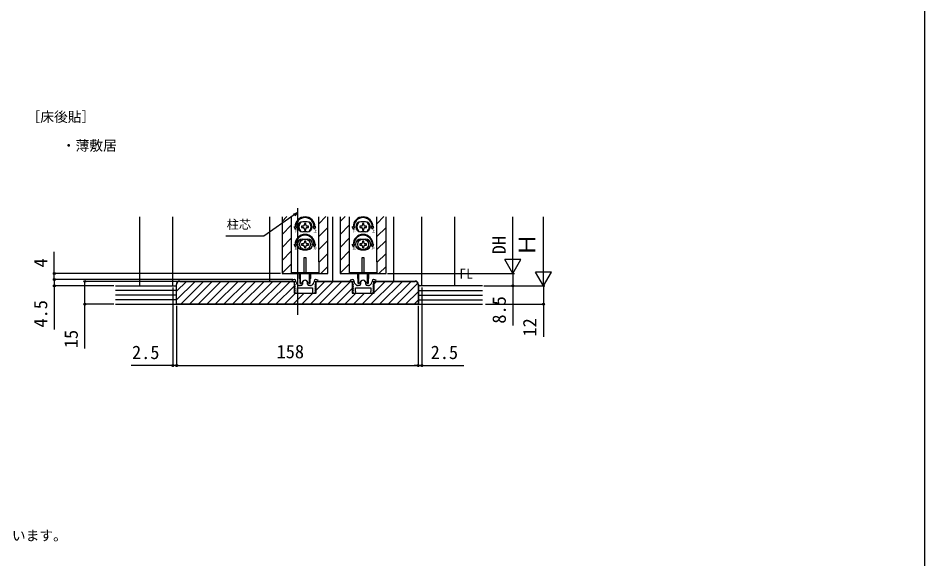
# Model space of a CAD drawing. Units: millimetres, scale not verified. Extents: x -525 to 525, y -783 to 779.
# Drawn here: x -68 to 525, y -11 to 343 of the extents above; entities that cross this region are included whole.
import ezdxf
from ezdxf.enums import TextEntityAlignment as Align

# ---------------------------------------------------------------- set-up
doc = ezdxf.new("R2010")
doc.units = ezdxf.units.MM
doc.header["$LTSCALE"] = 4
for name, color, linetype in [('0-2_USER1', 3, 'Continuous'), ('0-3_YKK_11', 7, 'Continuous'), ('0-5_YKK_12', 2, 'Continuous'), ('0-6_YKK_13', 4, 'Continuous'), ('0-8_YKK_D', 6, 'Continuous'), ('0-9_YKK_ZWAK', 7, 'Continuous'), ('0-A_YSS_K', 3, 'Continuous')]:
    doc.layers.add(name, color=color, linetype=linetype)
doc.styles.add('ＭＳ ゴシック', font='')
doc.styles.get('ＭＳ ゴシック').set_extended_font_data('MS Gothic')

msp = doc.modelspace()

# ---------------------------------------------------------------- linework, layer by layer
at = {"layer": '0-3_YKK_11'}
for p, q in [((113.463, 170.284), (113.463, 170.9)), ((114.965, 168.231), (113.719, 169.615)), ((116.663, 167.9), (115.708, 167.9)), ((117.663, 169.7), (117.663, 168.9)), ((121.063, 168.9), (121.063, 169.7)), ((123.017, 167.9), (122.063, 167.9)), ((125.006, 169.615), (123.761, 168.231)), ((125.263, 170.9), (125.263, 170.284)), ((151.463, 170.284), (151.463, 170.9)), ((152.965, 168.231), (151.719, 169.615)), ((154.663, 167.9), (153.708, 167.9)), ((155.663, 169.7), (155.663, 168.9)), ((159.063, 168.9), (159.063, 169.7)), ((161.017, 167.9), (160.063, 167.9)), ((163.006, 169.615), (161.761, 168.231)), ((163.263, 170.9), (163.263, 170.284)), ((193.363, 168.7), (193.363, 155.7)), ((193.563, 168.7), (193.563, 155.5))]:
    msp.add_line(p, q, dxfattribs=at)
for points in [[(42.163, 155.7), (42.163, 155.5), (35.163, 155.5), (35.163, 168.7)], [(193.363, 155.7), (35.363, 155.7), (35.363, 168.7)], [(37.363, 170.9), (111.745, 170.9), (112.363, 170.283), (112.363, 164), (112.363, 163.5), (112.163, 163.5)], [(37.363, 170.7), (111.663, 170.7), (112.163, 170.2), (112.163, 164), (112.163, 162.9), (126.563, 162.9), (126.563, 164), (126.563, 170.2), (127.063, 170.7), (149.663, 170.7), (150.163, 170.2), (150.163, 164), (150.163, 162.9), (164.563, 162.9), (164.563, 164), (164.563, 170.2), (165.063, 170.7), (191.363, 170.7)], [(112.463, 171.9), (112.363, 171.9), (110.83, 171.409), (110.91, 170.9), (112.363, 170.9), (112.363, 169.1), (112.974, 168.488), (112.813, 168.1), (112.451, 168.1), (112.337, 167.825), (112.974, 167.188), (112.813, 166.8), (112.451, 166.8), (112.337, 166.525), (112.974, 165.888), (112.813, 165.5), (112.451, 165.5), (112.337, 165.225), (112.974, 164.588), (112.813, 164.2), (112.451, 164.2), (112.337, 163.926), (113.363, 162.9), (114.363, 162.9), (114.55, 163.864), (114.363, 164.142), (114.363, 166.4)], [(114.363, 166.4), (124.363, 166.4), (124.363, 164.142), (124.175, 163.864), (124.363, 162.9), (125.363, 162.9), (126.388, 163.926), (126.275, 164.2), (125.912, 164.2), (125.751, 164.588), (126.388, 165.225), (126.275, 165.5), (125.912, 165.5), (125.751, 165.888), (126.388, 166.525), (126.275, 166.8), (125.912, 166.8), (125.751, 167.188), (126.388, 167.825), (126.275, 168.1), (125.912, 168.1), (125.751, 168.488), (126.363, 169.1), (126.363, 170.9), (127.816, 170.9), (127.895, 171.409), (126.363, 171.9), (126.263, 171.9)], [(126.563, 163.5), (126.363, 163.5), (126.363, 164), (126.363, 170.283), (126.98, 170.9), (149.745, 170.9), (150.363, 170.283), (150.363, 164), (150.363, 163.5), (150.163, 163.5)], [(150.463, 171.9), (150.363, 171.9), (148.83, 171.409), (148.91, 170.9), (150.363, 170.9), (150.363, 169.1), (150.974, 168.488), (150.813, 168.1), (150.451, 168.1), (150.337, 167.825), (150.974, 167.188), (150.813, 166.8), (150.451, 166.8), (150.337, 166.525), (150.974, 165.888), (150.813, 165.5), (150.451, 165.5), (150.337, 165.225), (150.974, 164.588), (150.813, 164.2), (150.451, 164.2), (150.337, 163.926), (151.363, 162.9), (152.363, 162.9), (152.55, 163.864), (152.363, 164.142), (152.363, 166.4)], [(152.363, 166.4), (162.363, 166.4), (162.363, 164.142), (162.175, 163.864), (162.363, 162.9), (163.363, 162.9), (164.388, 163.926), (164.275, 164.2), (163.912, 164.2), (163.751, 164.588), (164.388, 165.225), (164.275, 165.5), (163.912, 165.5), (163.751, 165.888), (164.388, 166.525), (164.275, 166.8), (163.912, 166.8), (163.751, 167.188), (164.388, 167.825), (164.275, 168.1), (163.912, 168.1), (163.751, 168.488), (164.363, 169.1), (164.363, 170.9), (165.816, 170.9), (165.895, 171.409), (164.363, 171.9), (164.263, 171.9)], [(164.563, 163.5), (164.363, 163.5), (164.363, 164), (164.363, 170.283), (164.98, 170.9), (191.363, 170.9)], [(193.563, 155.5), (186.563, 155.5), (186.563, 155.7)]]:
    msp.add_lwpolyline(points, dxfattribs=at)
for centre, radius, start, end in [((37.363, 168.7), 2.2, 89.99998, 180.00002), ((37.363, 168.7), 2, 90.00001, 179.99999), ((112.463, 170.9), 1, 0.00001, 89.99999), ((114.463, 170.284), 1, 180.00001, 221.98721), ((115.708, 168.9), 1, 221.98723, 270.00001), ((116.663, 168.9), 1, 270.00001, 359.99999), ((119.363, 169.7), 1.7, 359.99999, 180.00001), ((122.063, 168.9), 1, 180.00001, 269.99999), ((123.017, 168.9), 1, 269.99999, 318.01277), ((124.263, 170.284), 1, 318.01279, 359.99999), ((126.263, 170.9), 1, 90.00001, 179.99999), ((150.463, 170.9), 1, 0.00001, 89.99999), ((152.463, 170.284), 1, 180.00001, 221.98721), ((153.708, 168.9), 1, 221.98723, 270.00001), ((154.663, 168.9), 1, 270.00001, 359.99999), ((157.363, 169.7), 1.7, 359.99999, 180.00001), ((160.063, 168.9), 1, 180.00001, 269.99999), ((161.017, 168.9), 1, 269.99999, 318.01277), ((162.263, 170.284), 1, 318.01279, 359.99999), ((164.263, 170.9), 1, 90.00001, 179.99999), ((191.363, 168.7), 2.2, 0, 89.99998), ((191.363, 168.7), 2, 0.00001, 89.99999)]:
    msp.add_arc(centre, radius, start, end, dxfattribs=at)
at = {"layer": '0-5_YKK_12'}
for p, q in [((114.363, 218.7), (114.363, 148.889)), ((11.36, 167.697), (11.36, 212.866)), ((32.863, 167.697), (32.863, 212.866)), ((96.363, 170.447), (96.363, 212.866)), ((104.363, 209.896), (107.533, 213.066)), ((104.363, 212.866), (104.363, 175.9)), ((128.363, 208.44), (132.989, 213.066)), ((137.363, 212.866), (137.363, 170.7)), ((142.363, 209.896), (145.533, 213.066)), ((142.363, 212.866), (142.363, 175.9)), ((166.363, 208.44), (170.989, 213.066)), ((177.363, 212.866), (177.363, 170.7)), ((195.863, 167.697), (195.863, 212.866)), ((217.365, 167.697), (217.365, 212.866)), ((104.363, 201.41), (110.363, 207.41)), ((128.363, 199.955), (134.363, 205.955)), ((142.363, 201.41), (148.363, 207.41)), ((166.363, 199.955), (172.363, 205.955)), ((104.363, 192.925), (110.363, 198.925)), ((128.363, 191.469), (134.363, 197.469)), ((142.363, 192.925), (148.363, 198.925)), ((166.363, 191.469), (172.363, 197.469)), ((104.363, 184.44), (110.363, 190.44)), ((142.363, 184.44), (148.363, 190.44)), ((128.363, 182.984), (134.363, 188.984)), ((166.363, 182.984), (172.363, 188.984)), ((104.363, 175.955), (110.363, 181.955)), ((129.764, 175.9), (134.363, 180.499)), ((142.363, 175.955), (148.363, 181.955)), ((167.764, 175.9), (172.363, 180.499))]:
    msp.add_line(p, q, dxfattribs=at)
for points in [[(104.363, 175.9), (134.363, 175.9), (134.363, 212.866)], [(142.363, 175.9), (172.363, 175.9), (172.363, 212.866)]]:
    msp.add_lwpolyline(points, dxfattribs=at)
at = {"layer": '0-6_YKK_13'}
for p, q in [((110.363, 212.866), (110.363, 183.4)), ((120.863, 209.65), (117.863, 209.65)), ((118.923, 208.6), (118.923, 207.72)), ((119.803, 208.6), (118.923, 208.6)), ((119.803, 207.72), (119.803, 208.6)), ((128.363, 183.4), (128.363, 212.866)), ((148.363, 212.866), (148.363, 183.4)), ((158.863, 209.65), (155.863, 209.65)), ((156.923, 208.6), (156.923, 207.72)), ((157.803, 208.6), (156.923, 208.6)), ((157.803, 207.72), (157.803, 208.6)), ((166.363, 183.4), (166.363, 212.866)), ((112.247, 206.4), (112.863, 206.4)), ((113.113, 204.9), (112.247, 206.4)), ((113.113, 204.9), (113.979, 206.4)), ((113.363, 206.4), (113.979, 206.4)), ((118.043, 206.84), (117.163, 206.84)), ((117.163, 206.84), (117.163, 205.96)), ((117.163, 205.96), (118.043, 205.96)), ((120.863, 203.15), (117.863, 203.15)), ((118.923, 205.08), (118.923, 204.2)), ((118.923, 204.2), (119.803, 204.2)), ((119.803, 204.2), (119.803, 205.08)), ((121.563, 206.84), (120.683, 206.84)), ((120.683, 205.96), (121.563, 205.96)), ((121.563, 205.96), (121.563, 206.84)), ((125.363, 206.4), (124.747, 206.4)), ((125.613, 204.9), (124.747, 206.4)), ((150.247, 206.4), (150.863, 206.4)), ((151.113, 204.9), (150.247, 206.4)), ((151.113, 204.9), (151.979, 206.4)), ((151.363, 206.4), (151.979, 206.4)), ((156.043, 206.84), (155.163, 206.84)), ((155.163, 206.84), (155.163, 205.96)), ((155.163, 205.96), (156.043, 205.96)), ((158.863, 203.15), (155.863, 203.15)), ((156.923, 205.08), (156.923, 204.2)), ((156.923, 204.2), (157.803, 204.2)), ((157.803, 204.2), (157.803, 205.08)), ((159.563, 206.84), (158.683, 206.84)), ((158.683, 205.96), (159.563, 205.96)), ((159.563, 205.96), (159.563, 206.84)), ((163.363, 206.4), (162.747, 206.4)), ((163.613, 204.9), (162.747, 206.4)), ((117.863, 198.4), (120.863, 198.4)), ((118.923, 197.1), (118.923, 196.22)), ((119.803, 197.1), (118.923, 197.1)), ((119.803, 196.22), (119.803, 197.1)), ((155.863, 198.4), (158.863, 198.4)), ((156.923, 197.1), (156.923, 196.22)), ((157.803, 197.1), (156.923, 197.1)), ((157.803, 196.22), (157.803, 197.1)), ((112.247, 194.9), (112.863, 194.9)), ((113.113, 193.4), (112.247, 194.9)), ((113.113, 193.4), (113.979, 194.9)), ((113.363, 194.9), (113.979, 194.9)), ((118.043, 195.34), (117.163, 195.34)), ((117.163, 195.34), (117.163, 194.46)), ((117.163, 194.46), (118.043, 194.46)), ((117.863, 191.4), (120.863, 191.4)), ((118.923, 193.58), (118.923, 192.7)), ((118.923, 192.7), (119.803, 192.7)), ((119.803, 192.7), (119.803, 193.58)), ((121.563, 195.34), (120.683, 195.34)), ((120.683, 194.46), (121.563, 194.46)), ((121.563, 194.46), (121.563, 195.34)), ((125.613, 193.4), (124.747, 194.9)), ((125.363, 194.9), (124.747, 194.9)), ((125.613, 193.4), (126.479, 194.9)), ((126.479, 194.9), (125.863, 194.9)), ((150.247, 194.9), (150.863, 194.9)), ((151.113, 193.4), (150.247, 194.9)), ((151.113, 193.4), (151.979, 194.9)), ((151.363, 194.9), (151.979, 194.9)), ((156.043, 195.34), (155.163, 195.34)), ((155.163, 195.34), (155.163, 194.46)), ((155.163, 194.46), (156.043, 194.46)), ((155.863, 191.4), (158.863, 191.4)), ((156.923, 193.58), (156.923, 192.7)), ((156.923, 192.7), (157.803, 192.7)), ((157.803, 192.7), (157.803, 193.58)), ((159.563, 195.34), (158.683, 195.34)), ((158.683, 194.46), (159.563, 194.46)), ((159.563, 194.46), (159.563, 195.34)), ((163.613, 193.4), (162.747, 194.9)), ((163.363, 194.9), (162.747, 194.9)), ((163.613, 193.4), (164.479, 194.9)), ((164.479, 194.9), (163.863, 194.9)), ((118.863, 186.4), (119.863, 186.4)), ((118.863, 176.2), (118.863, 186.4)), ((119.863, 186.4), (119.863, 176.2)), ((156.863, 186.4), (157.863, 186.4)), ((156.863, 176.2), (156.863, 186.4)), ((157.863, 186.4), (157.863, 176.2)), ((110.363, 183.4), (110.363, 175.9)), ((148.363, 183.4), (148.363, 175.9)), ((110.363, 176.4), (128.363, 176.4)), ((115.863, 172.652), (115.863, 175.9)), ((116.111, 172.357), (116.113, 172.356)), ((116.113, 169.4), (116.113, 175.9)), ((116.113, 172.4), (116.113, 169.4)), ((116.513, 169.4), (116.513, 175.9)), ((119.863, 176.2), (118.863, 176.2)), ((122.213, 169.4), (122.213, 175.9)), ((122.613, 169.4), (122.613, 172.4)), ((122.613, 172.356), (122.615, 172.357)), ((122.863, 175.9), (122.863, 172.652)), ((148.363, 176.4), (166.363, 176.4)), ((153.863, 172.652), (153.863, 175.9)), ((154.111, 172.357), (154.113, 172.356)), ((154.113, 169.4), (154.113, 175.9)), ((154.113, 172.4), (154.113, 169.4)), ((154.513, 169.4), (154.513, 175.9)), ((157.863, 176.2), (156.863, 176.2)), ((160.213, 169.4), (160.213, 175.9)), ((160.613, 169.4), (160.613, 172.4)), ((160.613, 172.356), (160.615, 172.357)), ((160.863, 175.9), (160.863, 172.652)), ((116.513, 169.4), (116.113, 169.4)), ((116.513, 169.4), (117.132, 169.626)), ((122.213, 169.4), (121.593, 169.626)), ((154.513, 169.4), (154.113, 169.4)), ((154.513, 169.4), (155.132, 169.626)), ((160.213, 169.4), (159.593, 169.626))]:
    msp.add_line(p, q, dxfattribs=at)
for points in [[(125.613, 204.9), (126.479, 206.4), (125.863, 206.4)], [(163.613, 204.9), (164.479, 206.4), (163.863, 206.4)], [(128.363, 183.4), (128.363, 175.9), (110.363, 175.9)], [(166.363, 183.4), (166.363, 175.9), (148.363, 175.9)], [(122.613, 175.9), (122.613, 169.4), (122.213, 169.4)], [(160.613, 175.9), (160.613, 169.4), (160.213, 169.4)]]:
    msp.add_lwpolyline(points, dxfattribs=at)
for centre in [(119.363, 194.9), (157.363, 194.9)]:
    msp.add_circle(centre, 3.5, dxfattribs=at)
for centre, radius, start, end in [((119.363, 206.4), 6.5, 0, 180), ((119.363, 206.4), 6, 0, 180), ((117.863, 206.4), 3.25, 90, 270), ((119.363, 206.4), 4, 129.83844, 230.16156), ((118.043, 207.72), 0.88, 270, 0), ((120.683, 207.72), 0.88, 180, 270), ((120.863, 206.4), 3.25, 270, 90), ((119.363, 206.4), 4, 309.83844, 50.16156), ((157.363, 206.4), 6.5, 0, 180), ((157.363, 206.4), 6, 0, 180), ((155.863, 206.4), 3.25, 90, 270), ((157.363, 206.4), 4, 129.83844, 230.16156), ((156.043, 207.72), 0.88, 270, 0), ((158.683, 207.72), 0.88, 180, 270), ((158.863, 206.4), 3.25, 270, 90), ((157.363, 206.4), 4, 309.83844, 50.16156), ((118.043, 205.08), 0.88, 0, 90), ((120.683, 205.08), 0.88, 90, 180), ((156.043, 205.08), 0.88, 0, 90), ((158.683, 205.08), 0.88, 90, 180), ((119.363, 194.9), 6.5, 0, 180), ((119.363, 194.9), 6, 0, 180), ((117.863, 194.9), 3.5, 90, 270), ((118.043, 196.22), 0.88, 270, 0), ((120.683, 196.22), 0.88, 180, 270), ((120.863, 194.9), 3.5, 270, 90), ((157.363, 194.9), 6.5, 0, 180), ((157.363, 194.9), 6, 0, 180), ((155.863, 194.9), 3.5, 90, 270), ((156.043, 196.22), 0.88, 270, 0), ((158.683, 196.22), 0.88, 180, 270), ((158.863, 194.9), 3.5, 270, 90), ((118.043, 193.58), 0.88, 0, 90), ((120.683, 193.58), 0.88, 90, 180), ((156.043, 193.58), 0.88, 0, 90), ((158.683, 193.58), 0.88, 90, 180), ((116.163, 172.652), 0.3, 180, 260), ((122.563, 172.652), 0.3, 280, 0), ((154.163, 172.652), 0.3, 180, 260), ((160.563, 172.652), 0.3, 280, 0), ((116.961, 170.096), 0.5, 290, 343.84988), ((119.363, 169.4), 2, 16.15012, 163.84988), ((121.764, 170.096), 0.5, 196.15012, 250), ((154.961, 170.096), 0.5, 290, 343.84988), ((157.363, 169.4), 2, 16.15012, 163.84988), ((159.764, 170.096), 0.5, 196.15012, 250)]:
    msp.add_arc(centre, radius, start, end, dxfattribs=at)
at = {"layer": '0-8_YKK_D'}
for p, q in [((255.412, 186.4), (255.412, 212.866)), ((275.412, 178.2), (275.412, 212.866)), ((255.412, 175.9), (255.412, 194.087)), ((255.412, 175.9), (250.162, 184.994)), ((260.662, 184.994), (250.162, 184.994)), ((255.412, 175.9), (260.662, 184.994)), ((275.412, 167.7), (275.412, 185.887)), ((103.363, 175.9), (-45.687, 175.9)), ((173.363, 175.9), (256.412, 175.9)), ((173.363, 175.9), (256.412, 175.9)), ((275.412, 167.7), (270.162, 176.794)), ((280.662, 176.794), (270.162, 176.794)), ((275.412, 167.7), (280.662, 176.794)), ((111.41, 171.9), (-45.687, 171.9)), ((111.463, 171.9), (-45.687, 171.9)), ((-5.687, 167.7), (-45.687, 167.7)), ((36.363, 170.7), (-25.687, 170.7)), ((-24.687, 155.7), (-24.687, 170.7)), ((32.863, 166.7), (32.863, 114.7)), ((195.863, 166.697), (195.863, 114.7)), ((236.412, 167.7), (256.412, 167.7)), ((237.412, 167.7), (276.412, 167.7)), ((237.412, 167.7), (276.412, 167.7)), ((-5.687, 155.7), (-25.687, 155.7)), ((-24.687, 126.818), (-24.687, 155.7)), ((35.363, 154.7), (35.363, 114.7)), ((35.363, 154.7), (35.363, 114.7)), ((193.363, 154.7), (193.363, 114.7)), ((193.363, 154.7), (193.363, 114.7)), ((237.412, 155.7), (276.412, 155.7)), ((32.863, 115.7), (5.535, 115.7)), ((35.363, 115.7), (32.863, 115.7)), ((35.363, 115.7), (193.363, 115.7)), ((35.363, 115.7), (37.913, 115.7)), ((193.363, 115.7), (190.813, 115.7)), ((193.363, 115.7), (195.863, 115.7)), ((195.863, 115.7), (223.19, 115.7))]:
    msp.add_line(p, q, dxfattribs=at)
for points in [[(114.363, 215.683), (112.274, 214.22), (92.308, 200.24), (67.528, 200.24)], [(111.882, 214.78), (114.363, 215.683), (112.666, 213.661)], [(-44.687, 171.9), (-44.687, 175.9), (-44.687, 190.019)], [(255.412, 175.9), (255.412, 167.7), (255.412, 141.855)], [(-44.687, 171.9), (-44.687, 167.7), (-44.687, 139.1)], [(275.412, 167.7), (275.412, 155.7), (275.412, 134.423)]]:
    msp.add_lwpolyline(points, dxfattribs=at)
for centre in [(-44.687, 175.9), (-44.687, 171.9), (-44.687, 171.9), (-44.687, 167.7), (-24.687, 170.7), (255.412, 167.7), (-24.687, 155.7), (275.412, 155.7), (32.863, 115.7), (35.363, 115.7), (35.363, 115.7), (193.363, 115.7), (193.363, 115.7), (195.863, 115.7)]:
    msp.add_circle(centre, 0.637, dxfattribs=at)
at = {"layer": '0-9_YKK_ZWAK'}
msp.add_lwpolyline([(-525, -783.3), (525, -783.3), (525, 746.7)], dxfattribs=at)
at = {"layer": '0-A_YSS_K'}
for p, q in [((-4.687, 167.7), (35.163, 167.7)), ((35.363, 164.339), (41.724, 170.7)), ((35.363, 158.682), (47.381, 170.7)), ((38.038, 155.7), (53.038, 170.7)), ((43.695, 155.7), (58.695, 170.7)), ((49.351, 155.7), (64.351, 170.7)), ((55.008, 155.7), (70.008, 170.7)), ((60.665, 155.7), (75.665, 170.7)), ((66.322, 155.7), (81.322, 170.7)), ((71.979, 155.7), (86.979, 170.7)), ((77.636, 155.7), (92.636, 170.7)), ((83.292, 155.7), (98.292, 170.7)), ((88.949, 155.7), (103.949, 170.7)), ((94.606, 155.7), (109.606, 170.7)), ((100.263, 155.7), (112.163, 167.6)), ((122.89, 155.7), (137.89, 170.7)), ((126.563, 165.029), (132.234, 170.7)), ((128.547, 155.7), (143.547, 170.7)), ((134.204, 155.7), (149.204, 170.7)), ((162.488, 155.7), (177.488, 170.7)), ((164.563, 169.088), (166.175, 170.7)), ((164.563, 163.431), (171.832, 170.7)), ((168.145, 155.7), (183.145, 170.7)), ((173.802, 155.7), (188.802, 170.7)), ((179.459, 155.7), (193.214, 169.456)), ((235.412, 167.7), (193.563, 167.7)), ((35.163, 164.7), (-4.687, 164.7)), ((35.163, 161.7), (-4.687, 161.7)), ((105.92, 155.7), (113.12, 162.9)), ((111.577, 155.7), (118.777, 162.9)), ((117.234, 155.7), (124.434, 162.9)), ((139.861, 155.7), (150.163, 166.002)), ((145.518, 155.7), (152.718, 162.9)), ((151.175, 155.7), (158.375, 162.9)), ((156.832, 155.7), (164.032, 162.9)), ((185.116, 155.7), (193.363, 163.947)), ((193.563, 164.7), (235.412, 164.7)), ((193.563, 161.7), (235.412, 161.7)), ((35.163, 158.7), (-4.687, 158.7)), ((-4.687, 155.7), (235.412, 155.7)), ((190.773, 155.7), (193.363, 158.29)), ((193.563, 158.7), (235.412, 158.7))]:
    msp.add_line(p, q, dxfattribs=at)

# ---------------------------------------------------------------- texts
at = {"layer": '0-2_USER1', "style": 'ＭＳ ゴシック'}
for s, p in [('［床後貼］', (-62.89, 273.043)), ('・薄敷居', (-39.788, 254.298)), ('FL', (220.337, 170.5)), ('※有効開口寸法公式は、枠厚に化粧シート厚も加えて算出しています。', (-324.459, -0.97))]:
    msp.add_text(s, height=6.598, dxfattribs=at).set_placement(p, align=Align.BOTTOM_LEFT)
at = {"layer": '0-6_YKK_13', "style": 'ＭＳ ゴシック'}
for s, p in [('下', (112.333, 202.356)), ('上', (125.007, 202.187)), ('下', (150.333, 202.356)), ('上', (163.007, 202.187)), ('右', (112.442, 190.832)), ('左', (124.983, 190.796)), ('右', (150.442, 190.832)), ('左', (162.983, 190.796))]:
    msp.add_text(s, height=1.558, dxfattribs=at).set_placement(p, align=Align.BOTTOM_LEFT)
at = {"layer": '0-8_YKK_D', "style": 'ＭＳ ゴシック'}
for s, height, p in [('柱芯', 5.865, (68.096, 203.28)), ('2.5', 8.798, (6.149, 117.2)), ('158', 8.798, (100.76, 117.7)), ('2.5', 8.798, (201.576, 117.2))]:
    msp.add_text(s, height=height, dxfattribs=at).set_placement(p, align=Align.BOTTOM_LEFT)
for s, height, p in [('DH', 8.798, (253.412, 188.417)), ('Ｈ', 11, (273.412, 187.181)), ('4', 8.798, (-46.687, 179.837)), ('8.5', 8.798, (253.412, 143.037)), ('4.5', 8.798, (-46.687, 140.487)), ('12', 8.798, (273.412, 134.582)), ('15', 8.798, (-26.687, 126.977))]:
    msp.add_text(s, height=height, rotation=90, dxfattribs=at).set_placement(p, align=Align.BOTTOM_LEFT)

doc.saveas('drawing.dxf')
